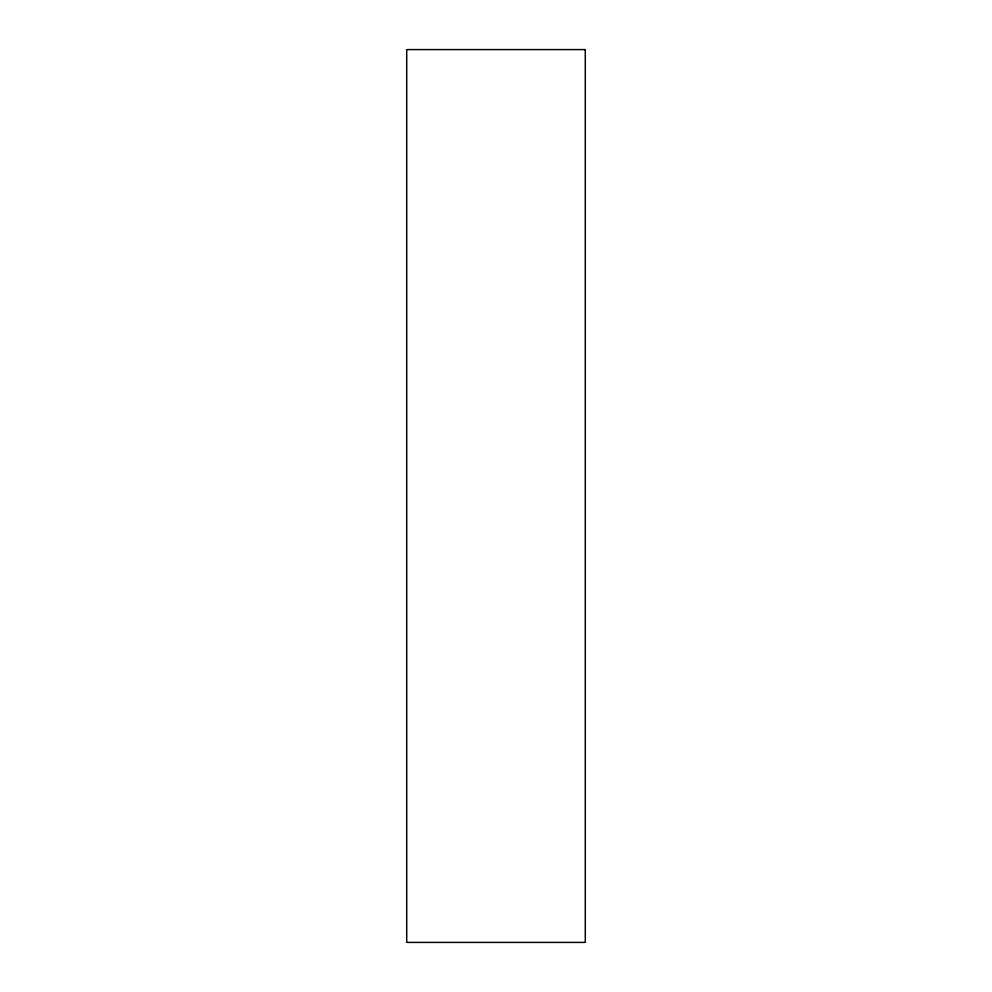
<?xml version="1.0" encoding="UTF-8"?>
<svg xmlns="http://www.w3.org/2000/svg" width="992" height="992" viewBox="0 0 992 992"><rect width="100%" height="100%" fill="white"/><g stroke="black" fill="none" stroke-linecap="round" stroke-linejoin="round"><path stroke-width="1.49" d="M585.28 49.6L406.72 49.6L406.72 942.4L585.28 942.4L585.28 49.6"/></g></svg>
